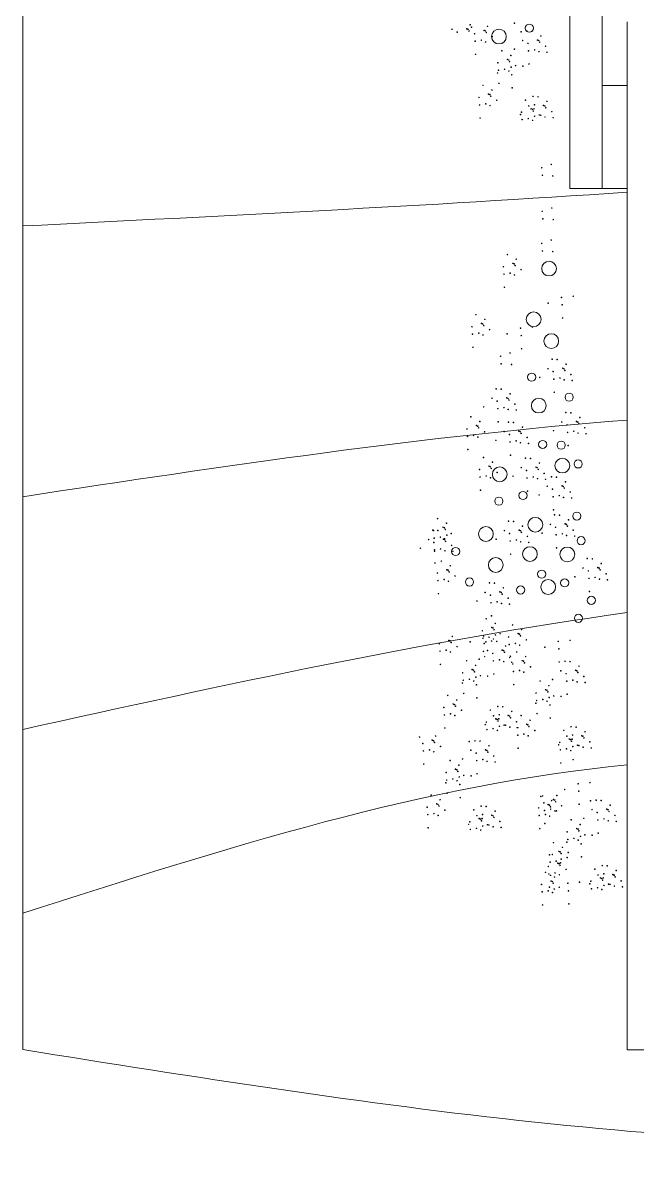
# Model space of a CAD drawing. Header units: millimetres. Extents: x 19901 to 59163, y 13732 to 30178.
# Drawn here: x 41635 to 41940, y 26796 to 27359 of the extents above; entities that cross this region are included whole.
import ezdxf

# ---------------------------------------------------------------- set-up
doc = ezdxf.new("R2010")
doc.units = ezdxf.units.MM
doc.layers.get('0').update_dxf_attribs({"lineweight": 18})
for name, color, linetype, lineweight in [('Curve di livello', 6, 'Continuous', 9), ('Pavimentazione esterna', 51, 'Continuous', 15), ('Vegetazione', 53, 'Continuous', 9), ('Verde', 86, 'Continuous', 5), ('Wall', 255, 'Continuous', 20)]:
    doc.layers.add(name, color=color, linetype=linetype, lineweight=lineweight)

msp = doc.modelspace()

# ---------------------------------------------------------------- linework, layer by layer
for p, q in [((41634.53, 27382.51), (41634.53, 27258.48)), ((41634.53, 27258.48), (41634.53, 27124.17)), ((41634.53, 27124.17), (41634.53, 27008.7)), ((41634.53, 27008.7), (41634.53, 26917.43)), ((41634.55, 26917.49), (41634.62, 26849.81))]:
    msp.add_line(p, q)
at = {"layer": 'Curve di livello'}
for points in [[(41634.53, 27258.48), (41734.6, 27263.48), (41834.67, 27268.48), (41934.61, 27275.25)], [(41634.53, 27124.17), (41734.45, 27139.29), (41834.37, 27154.42), (41934.61, 27162.15)], [(41634.53, 27008.7), (41734.55, 27030.75), (41834.58, 27052.79), (41934.61, 27066.64)], [(41634.55, 26917.49), (41734.41, 26949.56), (41834.27, 26981.62), (41934.61, 26991.09)]]:
    msp.add_open_spline(points, degree=3, dxfattribs=at)
msp.add_open_spline([(41634.62, 26849.81), (41804.11, 26822.86), (42121.58, 26772.39), (42604.2, 26886.5), (43005.29, 26794.9), (43258.26, 26813.24), (43344.7, 26821.12)], degree=3, knots=[0, 0, 0, 0, 510.207258, 955.712193, 1456.747415, 1716.625225, 1716.625225, 1716.625225, 1716.625225], dxfattribs=at)
at = {"layer": 'Pavimentazione esterna'}
msp.add_line((41922.16, 27277.14), (41934.61, 27277.14), dxfattribs=at)
for points in [[(41934.61, 27328.14), (41922.16, 27328.14), (41922.16, 27403.14)], [(41906.16, 27378.14), (41922.16, 27378.14), (41922.16, 27277.14), (41906.16, 27277.14), (41906.16, 27378.14)]]:
    msp.add_lwpolyline(points, dxfattribs=at)
at = {"layer": 'Vegetazione'}
for centre, radius in [((41870.92, 27352.46), 3.67), ((41885.99, 27356.63), 2.02), ((41895.82, 27237.34), 3.67), ((41888.16, 27212.15), 3.67), ((41896.9, 27201.35), 3.67), ((41887.19, 27183.45), 2.02), ((41905.77, 27173.54), 2.02), ((41890.71, 27169.37), 3.67), ((41892.63, 27150.08), 2.02), ((41901.83, 27149.73), 2.02), ((41902.39, 27139.6), 3.67), ((41910.25, 27140.42), 2.02), ((41871.34, 27135.27), 3.67), ((41870.87, 27121.96), 2.02), ((41882.89, 27124.76), 2.02), ((41888.97, 27110.25), 3.67), ((41909.58, 27114.54), 2.02), ((41864.45, 27105.68), 3.67), ((41911.71, 27102.32), 2.02), ((41849.43, 27096.98), 2.02), ((41886.31, 27095.69), 3.67), ((41904.89, 27095.51), 3.67), ((41869.36, 27090.3), 3.67), ((41856.33, 27081.87), 2.02), ((41892.12, 27085.72), 2.02), ((41895.38, 27079.37), 3.67), ((41903.54, 27081.39), 2.02), ((41881.74, 27077.88), 2.02), ((41916.76, 27072.76), 2.02), ((41910.39, 27063.82), 2.02)]:
    msp.add_circle(centre, radius, dxfattribs=at)
at = {"layer": 'Verde'}
for centre in [(41878.6, 27359.09), (41847.66, 27356.08), (41850.26, 27354.65), (41854.98, 27356.31), (41855.62, 27356.03), (41856.1, 27355.2), (41856.67, 27358.31), (41857.31, 27357.05), (41858.83, 27353.86), (41863.56, 27355.52), (41864.2, 27355.24), (41864.67, 27354.4), (41865.25, 27357.52), (41881.94, 27354.84), (41884.78, 27355.2), (41887.29, 27355.04), (41859.14, 27350.14), (41862.19, 27350.65), (41864.3, 27349.78), (41867.62, 27352.43), (41882.7, 27350.5), (41885.31, 27349.07), (41890.03, 27350.73), (41890.67, 27350.45), (41891.15, 27349.61), (41891.72, 27352.73), (41894.09, 27347.64), (41859.35, 27343.64), (41872.38, 27345.42), (41876.82, 27343.11), (41878.61, 27346.18), (41885.62, 27345.35), (41888.66, 27345.86), (41890.77, 27344.99), (41894.77, 27344.67), (41870.4, 27339.45), (41875.13, 27341.11), (41875.77, 27340.83), (41876.24, 27339.99), (41876.97, 27337.26), (41879.19, 27338.02), (41882.81, 27337.8), (41885.82, 27338.85), (41870.27, 27334.37), (41870.71, 27335.73), (41873.76, 27336.24), (41875.87, 27335.37), (41877.28, 27333.53), (41863.01, 27328.25), (41867.44, 27325.93), (41870.92, 27329.23), (41877.48, 27327.03), (41861.03, 27322.28), (41865.75, 27323.94), (41866.39, 27323.66), (41866.87, 27322.82), (41869.82, 27320.84), (41884.13, 27320.94), (41887.8, 27322.75), (41890.31, 27322.6), (41894.74, 27320.28), (41861.34, 27318.55), (41864.38, 27319.07), (41866.49, 27318.2), (41882.15, 27314.97), (41885.72, 27318.05), (41886.88, 27316.63), (41887.52, 27316.35), (41887.99, 27315.51), (41888.33, 27316.62), (41888.56, 27318.62), (41893.05, 27318.28), (41893.69, 27318), (41894.17, 27317.16), (41897.11, 27315.19), (41861.54, 27312.05), (41881.63, 27313.74), (41882.46, 27311.25), (41885.5, 27311.76), (41887.62, 27310.89), (41888.64, 27312.9), (41890.94, 27313.53), (41891.68, 27313.41), (41893.79, 27312.54), (41897.79, 27312.22), (41892.18, 27287.37), (41896.9, 27289.03), (41892.49, 27283.64), (41897.65, 27283.29), (41892.42, 27265.74), (41897.15, 27267.4), (41892.73, 27262.02), (41897.89, 27261.66), (41892.17, 27249.84), (41896.89, 27251.5), (41875.11, 27244.26), (41879.54, 27241.94), (41892.48, 27246.11), (41897.63, 27245.76), (41873.13, 27238.28), (41876.48, 27235.07), (41877.86, 27239.94), (41878.5, 27239.66), (41878.97, 27238.82), (41881.92, 27236.85), (41873.44, 27234.56), (41878.6, 27234.2), (41873.64, 27228.06), (41895.31, 27220.17), (41902, 27223.05), (41902.31, 27219.33), (41907.84, 27223.6), (41859.5, 27214.48), (41902.51, 27212.83), (41857.52, 27208.5), (41862.25, 27210.16), (41862.89, 27209.88), (41863.37, 27209.05), (41863.94, 27212.16), (41866.31, 27207.07), (41881.69, 27207.79), (41887.53, 27208.33), (41857.83, 27204.78), (41860.88, 27205.3), (41862.99, 27204.43), (41874.99, 27204.9), (41882, 27204.07), (41858.04, 27198.28), (41876.46, 27195.49), (41882.2, 27197.57), (41871.74, 27193.83), (41872.05, 27190.11), (41897.34, 27192.34), (41899.85, 27192.19), (41904.28, 27189.87), (41877.21, 27189.76), (41895.26, 27187.64), (41897.87, 27186.22), (41902.59, 27187.88), (41903.23, 27187.6), (41903.71, 27186.76), (41906.65, 27184.78), (41891.17, 27183.33), (41898.18, 27182.49), (41901.22, 27183.01), (41903.33, 27182.14), (41907.33, 27181.82), (41867.44, 27172.98), (41869.51, 27177.68), (41872.02, 27177.53), (41874.77, 27173.22), (41875.41, 27172.94), (41876.46, 27175.21), (41898.38, 27175.99), (41863.35, 27168.67), (41870.04, 27171.56), (41870.35, 27167.83), (41873.4, 27168.35), (41875.51, 27167.48), (41875.88, 27172.1), (41878.83, 27170.12), (41857, 27163.77), (41879.51, 27167.16), (41904.18, 27165.93), (41906.69, 27165.78), (41911.12, 27163.46), (41855.02, 27157.8), (41859.74, 27159.46), (41860.38, 27159.18), (41860.86, 27158.34), (41861.43, 27161.46), (41863.8, 27156.37), (41870.56, 27161.33), (41873.54, 27156.44), (41875.61, 27161.14), (41878.12, 27160.99), (41880.86, 27156.67), (41881.5, 27156.4), (41882.55, 27158.67), (41898.01, 27156.92), (41902.1, 27161.23), (41904.71, 27159.81), (41905.02, 27156.08), (41908.06, 27156.6), (41909.43, 27161.47), (41910.07, 27161.19), (41910.55, 27160.35), (41913.49, 27158.37), (41855.33, 27154.08), (41858.37, 27154.59), (41860.48, 27153.72), (41869.44, 27152.13), (41876.14, 27155.02), (41876.45, 27151.29), (41879.49, 27151.81), (41881.6, 27150.94), (41881.98, 27155.56), (41884.93, 27153.58), (41885.6, 27150.62), (41910.17, 27155.73), (41914.17, 27155.41), (41855.53, 27147.58), (41876.65, 27144.79), (41905.22, 27149.58), (41863.24, 27143.61), (41865.99, 27139.3), (41867.68, 27141.29), (41884.07, 27143.3), (41886.58, 27143.15), (41891.01, 27140.83), (41861.26, 27137.64), (41861.57, 27133.91), (41864.62, 27134.43), (41866.63, 27139.02), (41866.73, 27133.56), (41867.1, 27138.18), (41870.05, 27136.2), (41877.91, 27134.29), (41882, 27138.6), (41884.6, 27137.18), (41887.95, 27133.97), (41889.33, 27138.84), (41889.96, 27138.56), (41890.44, 27137.72), (41893.39, 27135.74), (41897, 27134.01), (41899.51, 27133.86), (41884.91, 27133.45), (41890.07, 27133.1), (41894.07, 27132.78), (41894.93, 27129.31), (41897.53, 27127.89), (41902.26, 27129.54), (41902.89, 27129.27), (41903.37, 27128.43), (41903.94, 27131.54), (41861.78, 27127.41), (41885.11, 27126.95), (41890.84, 27125), (41897.84, 27124.16), (41900.88, 27124.68), (41903, 27123.81), (41906.32, 27126.45), (41907, 27123.49), (41898.04, 27117.66), (41840.46, 27113.29), (41844.89, 27110.97), (41875.71, 27112.03), (41878.22, 27111.88), (41898.52, 27115.14), (41901.03, 27114.99), (41905.46, 27112.67), (41838.1, 27107.58), (41838.48, 27107.32), (41840.61, 27107.43), (41843.2, 27108.98), (41843.84, 27108.7), (41844.32, 27107.86), (41847.27, 27105.88), (41873.64, 27107.33), (41876.24, 27105.9), (41880.97, 27107.56), (41881.61, 27107.28), (41882.08, 27106.45), (41882.65, 27109.56), (41892.36, 27106.13), (41896.45, 27110.44), (41899.05, 27109.01), (41902.4, 27105.81), (41903.78, 27110.67), (41904.42, 27110.39), (41904.89, 27109.56), (41907.84, 27107.58), (41836.03, 27102.88), (41838.63, 27101.45), (41838.79, 27103.59), (41841.83, 27104.11), (41843.36, 27103.11), (41843.94, 27103.24), (41843.99, 27102.83), (41844.47, 27102), (41845.04, 27105.11), (41847.42, 27100.02), (41869.55, 27103.02), (41876.55, 27102.18), (41879.59, 27102.7), (41881.71, 27101.82), (41885.03, 27104.47), (41885.71, 27101.5), (41899.36, 27105.29), (41904.52, 27104.93), (41908.52, 27104.61), (41831.94, 27098.57), (41838.94, 27097.73), (41838.99, 27097.09), (41841.98, 27098.24), (41844.1, 27097.37), (41848.1, 27097.05), (41876.75, 27095.68), (41899.56, 27098.79), (41839.14, 27091.23), (41842.34, 27092.24), (41846.78, 27089.93), (41912.7, 27088.77), (41914.77, 27093.47), (41917.28, 27093.32), (41920.03, 27089), (41920.67, 27088.72), (41921.72, 27091), (41840.36, 27086.27), (41843.71, 27083.06), (41845.09, 27087.93), (41845.73, 27087.65), (41846.2, 27086.81), (41849.15, 27084.84), (41908.61, 27084.46), (41915.3, 27087.34), (41915.61, 27083.62), (41918.65, 27084.13), (41920.77, 27083.26), (41921.14, 27087.88), (41924.09, 27085.91), (41924.77, 27082.94), (41840.67, 27082.55), (41845.83, 27082.19), (41866.17, 27081.4), (41868.68, 27081.25), (41873.11, 27078.93), (41840.87, 27076.05), (41860.01, 27072.39), (41864.1, 27076.7), (41866.7, 27075.28), (41867.01, 27071.56), (41870.05, 27072.07), (41871.43, 27076.94), (41872.07, 27076.66), (41872.54, 27075.82), (41875.49, 27073.84), (41915.82, 27077.12), (41872.17, 27071.2), (41876.17, 27070.88), (41864.66, 27063.62), (41867.21, 27065.05), (41869.1, 27061.3), (41877.72, 27060.54), (41847.77, 27054.86), (41862.68, 27057.64), (41863.33, 27055.03), (41867.41, 27059.3), (41868.05, 27059.02), (41868.52, 27058.18), (41869.17, 27055.57), (41871.47, 27056.21), (41880.47, 27056.23), (41881.11, 27055.95), (41881.58, 27055.11), (41882.16, 27058.23), (41841.36, 27051.2), (41846.08, 27052.86), (41846.72, 27052.58), (41847.2, 27051.75), (41850.14, 27049.77), (41856.63, 27052.14), (41862.99, 27053.92), (41863.64, 27051.31), (41864.46, 27052.18), (41866.04, 27054.43), (41867.3, 27052.54), (41868.15, 27053.56), (41869.81, 27052.39), (41874.24, 27050.07), (41875.74, 27054.57), (41876.05, 27050.85), (41879.09, 27051.36), (41881.21, 27050.49), (41884.53, 27053.14), (41893.68, 27049.47), (41900.37, 27052.36), (41906.21, 27052.9), (41841.67, 27047.48), (41844.71, 27047.99), (41846.82, 27047.12), (41861.13, 27043.53), (41863.2, 27047.42), (41863.84, 27044.8), (41865.23, 27047.84), (41867.83, 27046.41), (41872.55, 27048.07), (41873.19, 27047.79), (41873.67, 27046.95), (41876.25, 27044.35), (41876.62, 27044.98), (41879.76, 27047.13), (41884.19, 27044.81), (41900.68, 27048.64), (41841.87, 27040.98), (41854.91, 27042.77), (41857.65, 27038.45), (41858.29, 27038.17), (41859.34, 27040.45), (41868.14, 27042.69), (41871.18, 27043.2), (41873.29, 27042.33), (41877.29, 27042.01), (41877.78, 27041.15), (41881.13, 27037.95), (41882.51, 27042.81), (41883.15, 27042.54), (41883.62, 27041.7), (41886.57, 27039.72), (41900.88, 27042.14), (41901.65, 27037.79), (41903.73, 27042.49), (41906.23, 27042.34), (41908.98, 27038.02), (41909.62, 27037.74), (41910.67, 27040.02), (41852.92, 27036.79), (41853.24, 27033.07), (41856.28, 27033.58), (41858.39, 27032.71), (41858.77, 27037.33), (41859.49, 27034.6), (41861.71, 27035.36), (41865.33, 27035.14), (41868.34, 27036.19), (41878.09, 27037.43), (41883.25, 27037.08), (41891.33, 27032.72), (41897.56, 27033.48), (41904.25, 27036.36), (41904.56, 27032.64), (41907.61, 27033.16), (41909.72, 27032.28), (41910.1, 27036.91), (41913.04, 27034.93), (41852.8, 27031.71), (41853.44, 27026.57), (41859.8, 27030.87), (41878.29, 27030.93), (41889.35, 27026.74), (41894.08, 27028.4), (41894.72, 27028.12), (41895.19, 27027.29), (41895.76, 27030.4), (41913.72, 27031.96), (41845.53, 27025.59), (41848.28, 27021.28), (41848.91, 27021), (41849.96, 27023.27), (41860, 27024.37), (41889.22, 27021.66), (41889.66, 27023.02), (41892.7, 27023.54), (41894.82, 27022.66), (41895.92, 27024.55), (41896.23, 27020.83), (41898.14, 27025.31), (41901.76, 27025.09), (41904.77, 27026.14), (41843.55, 27019.62), (41843.86, 27015.9), (41846.9, 27016.41), (41849.02, 27015.54), (41849.39, 27020.16), (41852.34, 27018.18), (41866.65, 27018.28), (41868.25, 27015.39), (41870.32, 27020.09), (41871.09, 27015.97), (41872.83, 27019.94), (41875.57, 27015.62), (41876.21, 27015.34), (41877.26, 27017.62), (41881.96, 27015.55), (41889.86, 27016.52), (41864.15, 27011.08), (41864.67, 27012.31), (41869.4, 27013.97), (41870.04, 27013.69), (41870.51, 27012.85), (41870.85, 27013.96), (41871.16, 27010.24), (41873.46, 27010.88), (41874.2, 27010.76), (41876.31, 27009.88), (41876.69, 27014.51), (41879.64, 27012.53), (41879.98, 27009.57), (41880.31, 27009.56), (41884.7, 27011.23), (41885.34, 27010.95), (41885.82, 27010.11), (41886.39, 27013.23), (41896.43, 27014.33), (41906.75, 27010.04), (41909.25, 27009.89), (41831.57, 27004.91), (41839.51, 27005.38), (41844.06, 27009.4), (41864.98, 27008.59), (41868.03, 27009.1), (41870.14, 27008.23), (41880.29, 27005.85), (41883.33, 27006.36), (41885.44, 27005.49), (41888.77, 27008.14), (41903.08, 27008.24), (41904.67, 27005.34), (41905.83, 27003.92), (41907.51, 27005.92), (41912, 27005.57), (41912.64, 27005.3), (41913.11, 27004.46), (41913.69, 27007.57), (41833.1, 27001.72), (41836.45, 26998.52), (41837.82, 27003.38), (41838.46, 27003.1), (41838.94, 27002.27), (41841.89, 27000.29), (41856.2, 27002.7), (41856.97, 26998.36), (41859.04, 27003.06), (41861.55, 27002.91), (41864.3, 26998.59), (41864.94, 26998.31), (41865.98, 27000.59), (41880.49, 26999.35), (41900.58, 27001.03), (41901.1, 27002.26), (41901.41, 26998.54), (41904.45, 26999.05), (41906.46, 27003.64), (41906.94, 27002.8), (41907.27, 27003.92), (41907.58, 27000.19), (41909.89, 27000.83), (41910.63, 27000.71), (41912.74, 26999.84), (41916.06, 27002.48), (41916.74, 26999.52), (41833.41, 26998), (41838.57, 26997.64), (41846.65, 26993.29), (41852.88, 26994.05), (41859.57, 26996.93), (41859.88, 26993.21), (41862.92, 26993.72), (41865.04, 26992.85), (41865.41, 26997.47), (41868.36, 26995.5), (41906.57, 26998.18), (41907.79, 26993.69), (41833.61, 26991.5), (41844.67, 26987.31), (41849.39, 26988.97), (41850.03, 26988.69), (41850.51, 26987.85), (41851.08, 26990.97), (41869.04, 26992.53), (41901.61, 26992.04), (41844.54, 26982.23), (41844.98, 26983.59), (41848.02, 26984.1), (41850.13, 26983.23), (41851.23, 26985.12), (41851.54, 26981.39), (41853.46, 26985.88), (41857.07, 26985.66), (41860.08, 26986.71), (41910.24, 26981.76), (41916.08, 26982.3), (41837.27, 26976.11), (41845.18, 26977.09), (41899.66, 26975.92), (41903.55, 26978.87), (41910.55, 26978.04), (41835.29, 26970.14), (41840.02, 26971.8), (41840.66, 26971.52), (41841.13, 26970.68), (41841.71, 26973.8), (41851.75, 26974.89), (41862.06, 26970.61), (41864.57, 26970.46), (41891.72, 26975.46), (41892.63, 26975.7), (41893.25, 26972.26), (41895.37, 26971.38), (41896.01, 26971.1), (41896.49, 26970.26), (41897.06, 26973.38), (41897.98, 26973.92), (41898.62, 26973.64), (41899.09, 26972.81), (41902.04, 26970.83), (41910.75, 26971.54), (41916.35, 26973.24), (41919.19, 26973.6), (41921.7, 26973.45), (41926.14, 26971.13), (41835.6, 26966.42), (41838.65, 26966.93), (41840.76, 26966.06), (41844.08, 26968.71), (41858.4, 26968.8), (41859.99, 26965.91), (41861.14, 26964.49), (41862.59, 26964.48), (41862.83, 26966.49), (41867.32, 26966.14), (41867.96, 26965.86), (41868.43, 26965.03), (41869, 26968.14), (41890.65, 26969.72), (41890.96, 26966), (41893.56, 26968.54), (41894, 26966.51), (41896.11, 26965.64), (41896.6, 26969.06), (41898.72, 26968.18), (41899.44, 26968.29), (41913.03, 26964.59), (41917.12, 26968.9), (41919.72, 26967.47), (41924.45, 26969.13), (41925.09, 26968.85), (41925.56, 26968.02), (41928.51, 26966.04), (41835.81, 26959.92), (41855.9, 26961.6), (41856.42, 26962.83), (41856.73, 26959.11), (41859.77, 26959.62), (41861.78, 26964.21), (41862.26, 26963.37), (41862.9, 26960.76), (41865.21, 26961.4), (41865.94, 26961.28), (41868.06, 26960.4), (41871.38, 26963.05), (41872.06, 26960.08), (41891.16, 26959.5), (41893.76, 26962.04), (41906.8, 26963.83), (41909.55, 26959.51), (41910.18, 26959.23), (41911.23, 26961.51), (41920.03, 26963.75), (41923.08, 26964.26), (41925.19, 26963.39), (41929.19, 26963.07), (41861.88, 26958.75), (41904.82, 26957.85), (41905.13, 26954.13), (41908.17, 26954.64), (41910.29, 26953.77), (41910.66, 26958.4), (41911.39, 26955.66), (41913.61, 26956.42), (41917.23, 26956.2), (41920.24, 26957.25), (41897.98, 26952.51), (41900.73, 26948.19), (41901.37, 26947.91), (41902.41, 26950.19), (41904.69, 26952.77), (41905.33, 26947.63), (41911.7, 26951.94), (41896, 26946.53), (41896.31, 26942.81), (41897.43, 26946.65), (41899.35, 26943.33), (41900.17, 26942.34), (41900.81, 26942.06), (41901.47, 26942.45), (41901.84, 26947.08), (41901.86, 26944.34), (41904.79, 26945.1), (41911.9, 26945.43), (41894.05, 26937.79), (41895.45, 26940.68), (41895.76, 26936.96), (41896.51, 26936.31), (41898.8, 26937.47), (41900.91, 26936.6), (41901.29, 26941.22), (41904.23, 26939.25), (41918.55, 26939.34), (41920.14, 26936.45), (41922.21, 26941.15), (41922.98, 26937.03), (41924.72, 26941), (41927.47, 26936.68), (41928.11, 26936.4), (41929.16, 26938.68), (41892.07, 26931.82), (41896.8, 26933.48), (41897.44, 26933.2), (41897.91, 26932.36), (41898.49, 26935.47), (41905.1, 26932.36), (41910.94, 26932.9), (41916.05, 26932.14), (41916.57, 26933.37), (41921.29, 26935.03), (41921.93, 26934.75), (41922.41, 26933.91), (41922.74, 26935.02), (41923.05, 26931.3), (41925.36, 26931.94), (41926.1, 26931.82), (41928.21, 26930.95), (41928.58, 26935.57), (41931.53, 26933.59), (41892.38, 26928.1), (41895.43, 26928.61), (41895.96, 26930.46), (41897.54, 26927.74), (41898.4, 26929.47), (41900.86, 26930.38), (41905.41, 26928.63), (41916.88, 26929.65), (41919.92, 26930.16), (41922.04, 26929.29), (41932.21, 26930.62), (41892.59, 26921.6), (41905.61, 26922.13)]:
    msp.add_circle(centre, 0.158, dxfattribs=at)
at = {"layer": 'Wall'}
for q in [(41934.61, 27359.8), (41944.61, 26849.8)]:
    msp.add_line((41934.61, 26849.8), q, dxfattribs=at)

doc.saveas('drawing.dxf')
